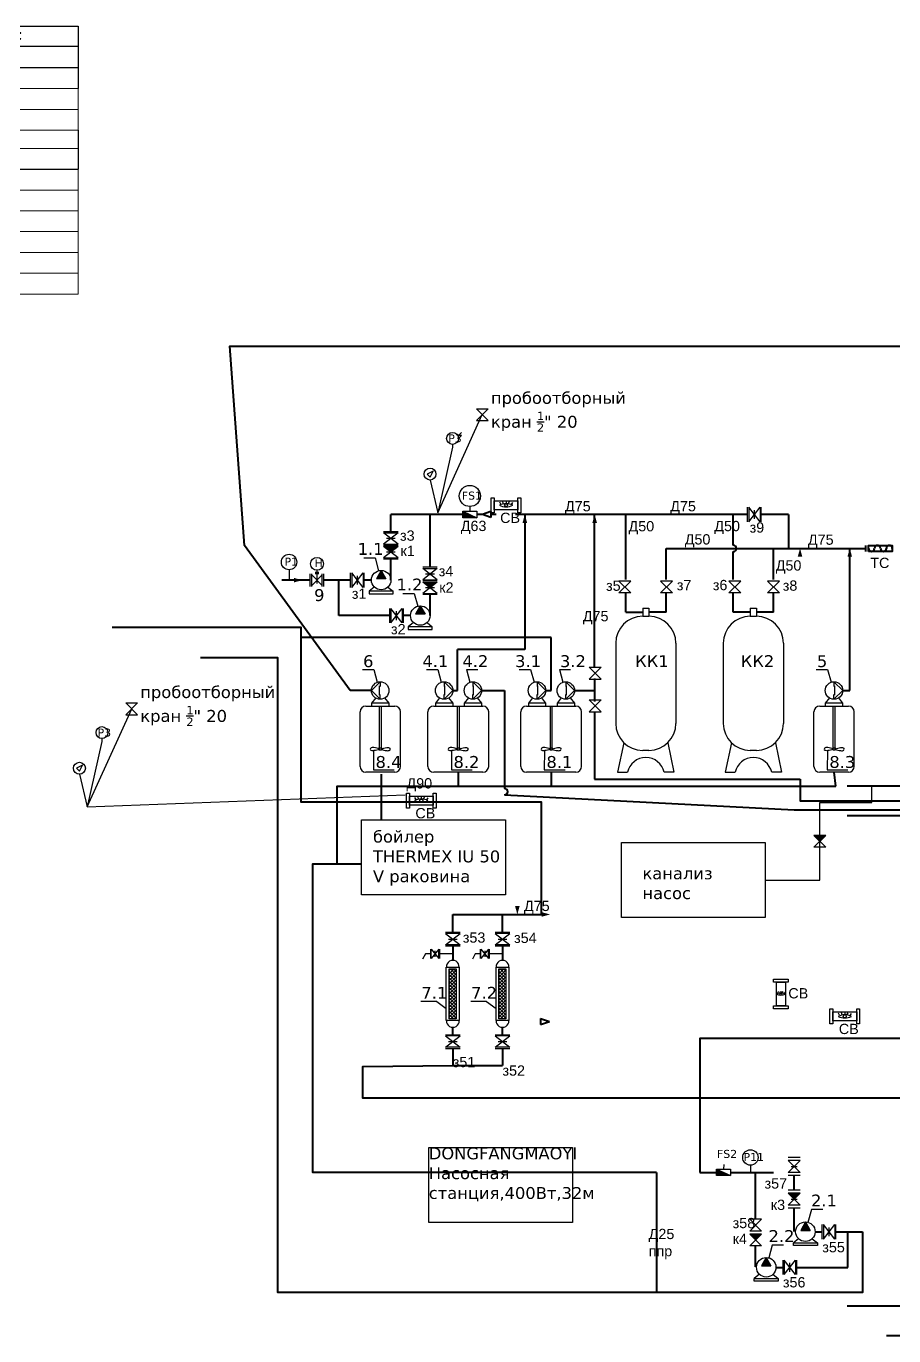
# Model space of a CAD drawing. Header units: millimetres. Extents: x 113402 to 208521, y -93000 to 13484.
# Drawn here: x 152675 to 167275, y -68750 to -46714 of the extents above; entities that cross this region are included whole.
import ezdxf

# ---------------------------------------------------------------- set-up
doc = ezdxf.new("R2010")
doc.units = ezdxf.units.MM
doc.layers.add('1', color=7, linetype='Continuous')
doc.layers.add('2', color=7, linetype='Continuous')
for name, color, linetype, lineweight, true_color in [('В1', 5, 'Continuous', 40, 0x0000ff), ('В20', 7, 'Continuous', 40, 0x0a7800), ('К10', 7, 'Continuous', 40, 0xffbe00), ('Р2', 7, 'Continuous', 40, 0x991b1e), ('Р3', 7, 'Continuous', 40, 0xd19cc7)]:
    doc.layers.add(name, color=color, linetype=linetype, lineweight=lineweight, true_color=true_color)
for name, color, linetype, lineweight in [('В10', 66, 'Continuous', 40), ('В40', 142, 'Continuous', 40), ('В50', 180, 'Continuous', 40), ('В60Н', 140, 'Continuous', 40), ('В90', 120, 'Continuous', 40), ('К20Н', 33, 'Continuous', 40), ('Р1', 202, 'Continuous', 40), ('Р4', 210, 'Continuous', 40)]:
    doc.layers.add(name, color=color, linetype=linetype, lineweight=lineweight)
doc.styles.add('GOST Common_2', font='GOST_Common.ttf', dxfattribs={"width": 0.9, "height": 250})
doc.styles.get("Standard").update_dxf_attribs({"font": 'arial.ttf'})

# ---------------------------------------------------------------- blocks, each defined once
blk = doc.blocks.new('*T57')
at = {"color": 0, "linetype": 'ByBlock', "lineweight": -2, "transparency": 16777216}
for p, q in [((0, 0), (8450, 0)), ((0, 0), (0, -336)), ((8450, 0), (8450, -1050)), ((1000, -336), (8450, -336)), ((1000, -693), (8450, -693)), ((0, -1050), (0, -4506)), ((0, -1400), (1000, -1400)), ((0, -1750), (1000, -1750)), ((1000, -1750), (1000, -2406)), ((8450, -1750), (8450, -2406)), ((0, -2056), (1000, -2056)), ((0, -2406), (8450, -2406)), ((0, -2756), (1000, -2756)), ((0, -3106), (1000, -3106)), ((0, -3456), (1000, -3456)), ((0, -3806), (1000, -3806)), ((0, -4156), (1000, -4156)), ((0, -4506), (1000, -4506))]:
    blk.add_line(p, q, dxfattribs=at)
at = {"color": 7, "linetype": 'ByBlock', "lineweight": 15, "transparency": 16777216}
for p, q in [((0, -336), (1000, -336)), ((0, -336), (0, -1050)), ((1000, -336), (1000, -1750)), ((0, -693), (1000, -693)), ((0, -1050), (8450, -1050)), ((8450, -1050), (8450, -1750)), ((1000, -1400), (8450, -1400)), ((1000, -1750), (8450, -1750)), ((1000, -2056), (8450, -2056)), ((1000, -2406), (1000, -4506)), ((8450, -2406), (8450, -4506)), ((1000, -2756), (8450, -2756)), ((1000, -3106), (8450, -3106)), ((1000, -3456), (8450, -3456)), ((1000, -3806), (8450, -3806)), ((1000, -4156), (8450, -4156)), ((1000, -4506), (8450, -4506))]:
    blk.add_line(p, q, dxfattribs=at)
at = {"color": 0, "transparency": 16777216, "style": 'GOST Common_2'}
for s, insert, char_height, width, attachment_point in [('{\\fGOST Common|b0|i0|c204|p34;Условные обозначения трубопроводов и потоков}:', (4225, -168), 250, 8447.8, 5), ('3.1', (500, -515), 200, 910, 5), ('{\\fGOST Common|b0|i0|c204|p34;tekna ap}g{\\fGOST Common|b0|i0|c204|p34; 603}', (1015, -515), 200, 7420, 4), ('{\\fGOST Common|b0|i0|c204|p34;3}.2', (500, -871), 200, 910, 5), ('{\\fGOST Common|b0|i0|c204|p34;tekna ap}g{\\fGOST Common|b0|i0|c204|p34; 803}', (1015, -871), 200, 7420, 4), ('4.1', (500, -1225), 200, 970, 5), ('4.2', (500, -1575), 200, 970, 5), ('5', (500, -1903), 200, 970, 5), ('6', (500, -2231), 200, 970, 5), ('{\\fGOST Common|b0|i0|c204|p34;tekna apg 80}0', (1015, -2231), 200, 7420, 4)]:
    blk.add_mtext(s, dxfattribs=dict(at, insert=insert, char_height=char_height, width=width, attachment_point=attachment_point))
at = {"color": 0, "transparency": 16777216, "char_height": 200, "attachment_point": 4}
for s, insert, width in [('{\\fGOST Common|b0|i0|c204|p34;\\W0.9;tekna apg 603}', (1045, -1225), 7360), ('{\\fGOST Common|b0|i0|c204|p34;\\W0.9;tekna apg 603}', (1045, -1575), 7360), ('{\\fGOST Common|b0|i0|c204|p34;\\W0.9;tekna apg 603}', (1015, -1903), 7420), ('{\\fArial|b0|i0|c204|p34;смесителоь вода вода см80-5Ф}', (1045, -2581), 7360)]:
    blk.add_mtext(s, dxfattribs=dict(at, insert=insert, width=width))

msp = doc.modelspace()

# ---------------------------------------------------------------- hatches: boundary and pattern name
h = msp.add_hatch(color=256)
h.dxf.hatch_style = 1
h.paths.add_polyline_path([(166130, -60329), (165930, -60329), (166030, -60429)])
h = msp.add_hatch(color=256)
h.dxf.hatch_style = 1
h.paths.add_polyline_path([(165700, -66350), (165500, -66350), (165600, -66450)])
h = msp.add_hatch(color=256)
h.dxf.hatch_style = 1
h.paths.add_polyline_path([(165050, -67038), (164850, -67038), (164950, -67138)])
at = {"layer": '1'}
h = msp.add_hatch(color=256, dxfattribs=at)
h.dxf.hatch_style = 1
h.paths.add_polyline_path([(158689, -55470), (158811, -55566), (158934, -55470)])
at = {"layer": '1', "ltscale": 0.3}
h = msp.add_hatch(color=256, dxfattribs=at)
h.dxf.hatch_style = 1
h.paths.add_polyline_path([(158647, -55870), (158727, -56011), (158568, -56011)])
at = {"layer": '1'}
h = msp.add_hatch(color=256, dxfattribs=at)
h.dxf.hatch_style = 1
h.paths.add_polyline_path([(159348, -56068), (159471, -56164), (159593, -56068)])
at = {"layer": '1', "ltscale": 0.3}
h = msp.add_hatch(color=256, dxfattribs=at)
h.dxf.hatch_style = 1
h.paths.add_polyline_path([(159306, -56467), (159387, -56609), (159227, -56609)])
at = {"layer": '1'}
h = msp.add_hatch(dxfattribs=at)
h.set_pattern_fill('ANSI37', color=256, scale=12.5, angle=-90, style=0)
h.set_pattern_definition([(315, (135401.7, -51578.73), (28.0633, 28.0633), []), (45, (135401.7, -51578.73), (-28.0633, 28.0633), [])])
h.paths.add_polyline_path([(159794, -63416), (159912, -63416), (159912, -62576), (159794, -62576)])
h = msp.add_hatch(dxfattribs=at)
h.set_pattern_fill('ANSI37', color=256, scale=12.5, angle=-90, style=0)
h.set_pattern_definition([(315, (136238.28, -51578.73), (28.0633, 28.0633), []), (45, (136238.28, -51578.73), (-28.0633, 28.0633), [])])
h.paths.add_polyline_path([(160631, -63416), (160749, -63416), (160749, -62576), (160631, -62576)])
at = {"layer": '1', "ltscale": 0.3}
h = msp.add_hatch(color=256, dxfattribs=at)
h.dxf.hatch_style = 1
h.paths.add_polyline_path([(165788, -66835), (165708, -66976), (165867, -66976)])
h = msp.add_hatch(color=256, dxfattribs=at)
h.dxf.hatch_style = 1
h.paths.add_polyline_path([(165129, -67433), (165048, -67574), (165208, -67574)])
at = {"layer": '2', "ltscale": 0.5}
for points in [[(160023, -54876), (160023, -54985), (160259, -54985)], [(164293, -65945), (164293, -66055), (164529, -66055)]]:
    msp.add_hatch(color=256, dxfattribs=at).paths.add_polyline_path(points)

# ---------------------------------------------------------------- linework, layer by layer
for p, q in [((160250, -53150), (160450, -53150)), ((160450, -53150), (160250, -53350)), ((160250, -53150), (160450, -53350)), ((160250, -53350), (160450, -53350)), ((159850, -53750), (159850, -53800)), ((159950, -53600), (160000, -53550)), ((159950, -53650), (160000, -53600)), ((160000, -53600), (159950, -53600)), ((159850, -53800), (159600, -54900)), ((159521, -54200), (159421, -54250)), ((159471, -54300), (159521, -54200)), ((159471, -54300), (159521, -54200)), ((159521, -54200), (159521, -54200)), ((159421, -54250), (159471, -54300)), ((159471, -54350), (159600, -54900)), ((162850, -56050), (162650, -56050)), ((162650, -56050), (162850, -56250)), ((162850, -56050), (162650, -56250)), ((163550, -56050), (163350, -56050)), ((163350, -56050), (163550, -56250)), ((163550, -56050), (163350, -56250)), ((164700, -56050), (164500, -56050)), ((164500, -56050), (164700, -56250)), ((164700, -56050), (164500, -56250)), ((165350, -56050), (165150, -56050)), ((165150, -56050), (165350, -56250)), ((165350, -56050), (165150, -56250)), ((162850, -56250), (162650, -56250)), ((163550, -56250), (163350, -56250)), ((164700, -56250), (164500, -56250)), ((165350, -56250), (165150, -56250)), ((162150, -57500), (162350, -57500)), ((162350, -57500), (162150, -57700)), ((162150, -57500), (162350, -57700)), ((162150, -57700), (162350, -57700)), ((154350, -58100), (154550, -58100)), ((154550, -58100), (154350, -58300)), ((154350, -58100), (154550, -58300)), ((162150, -58050), (162350, -58050)), ((162350, -58050), (162150, -58250)), ((162150, -58050), (162350, -58250)), ((154350, -58300), (154550, -58300)), ((162150, -58250), (162350, -58250)), ((153950, -58750), (153700, -59850)), ((153950, -58700), (153950, -58750)), ((153621, -59150), (153521, -59200)), ((153521, -59200), (153571, -59250)), ((153571, -59250), (153621, -59150)), ((153571, -59250), (153621, -59150)), ((153621, -59150), (153621, -59150)), ((153571, -59300), (153700, -59850)), ((153700, -59850), (159050, -59650)), ((166906, -59778), (166906, -59500)), ((166030, -61081), (166030, -59778)), ((166030, -59778), (166906, -59778)), ((166130, -60329), (165930, -60329)), ((165930, -60529), (166130, -60329)), ((166130, -60529), (165930, -60329)), ((166130, -60529), (165930, -60529)), ((165113, -61081), (166030, -61081)), ((165700, -65750), (165500, -65750)), ((165700, -65800), (165500, -65800)), ((165500, -65800), (165700, -66000)), ((165700, -65800), (165500, -66000)), ((165700, -66000), (165500, -66000)), ((165700, -66050), (165500, -66050)), ((165550, -65900), (165650, -65900)), ((165700, -66300), (165500, -66300)), ((165700, -66350), (165500, -66350)), ((165500, -66350), (165700, -66550)), ((165700, -66350), (165500, -66550)), ((165550, -66450), (165650, -66450)), ((165700, -66550), (165500, -66550)), ((165700, -66600), (165500, -66600)), ((165050, -66788), (164850, -66788)), ((164850, -66988), (165050, -66788)), ((165050, -66988), (164850, -66788)), ((165050, -66988), (164850, -66988)), ((165050, -67038), (164850, -67038)), ((164850, -67238), (165050, -67038)), ((165050, -67238), (164850, -67038)), ((165050, -67238), (164850, -67238))]:
    msp.add_line(p, q)
for points in [[(158320, -60068), (160739, -60068), (160739, -61332), (158320, -61332)], [(162693, -60449), (165113, -60449), (165113, -61712), (162693, -61712)], [(159450, -65580), (161869, -65580), (161869, -66843), (159450, -66843)]]:
    msp.add_lwpolyline(points, close=True)
for centre in [(159850, -53650), (159471, -54250), (153950, -58600), (153571, -59200)]:
    msp.add_circle(centre, 100)
at = {"layer": '1'}
for p, q in [((159600, -54900), (160350, -53250)), ((160660, -54757), (160643, -54721)), ((160704, -54747), (160694, -54708)), ((160750, -54700), (160750, -54750)), ((160787, -54748), (160806, -54713)), ((160840, -54762), (160865, -54729)), ((157099, -55861), (157099, -56035)), ((158647, -55870), (158568, -56011)), ((158647, -55870), (158727, -56011)), ((158533, -56151), (158445, -56223)), ((158762, -56151), (158850, -56223)), ((159306, -56467), (159227, -56609)), ((159306, -56467), (159387, -56609)), ((163050, -56504), (163154, -56504)), ((163050, -56504), (163050, -56643)), ((163154, -56504), (163154, -56643)), ((164860, -56504), (164964, -56504)), ((164860, -56504), (164860, -56643)), ((164964, -56504), (164964, -56643)), ((159193, -56749), (159105, -56821)), ((159421, -56749), (159509, -56821)), ((163050, -56643), (163154, -56643)), ((164860, -56643), (164964, -56643)), ((162597, -57096), (162597, -58446)), ((163608, -57096), (163608, -58446)), ((164406, -57096), (164406, -58446)), ((165418, -57096), (165418, -58446)), ((158392, -58153), (158876, -58153)), ((158556, -58017), (158486, -58105)), ((158782, -58105), (158711, -58016)), ((159532, -58153), (160360, -58153)), ((159632, -58017), (159562, -58105)), ((159859, -58105), (159787, -58016)), ((160116, -58017), (160046, -58105)), ((160343, -58105), (160271, -58016)), ((161095, -58153), (161923, -58153)), ((161195, -58017), (161125, -58105)), ((161422, -58105), (161350, -58016)), ((161679, -58017), (161609, -58105)), ((161906, -58105), (161834, -58016)), ((166029, -58153), (166512, -58153)), ((166192, -58017), (166122, -58105)), ((166419, -58105), (166348, -58016)), ((153700, -59850), (154450, -58200)), ((158294, -59168), (158294, -58251)), ((158974, -59168), (158974, -58251)), ((159434, -59168), (159434, -58251)), ((160997, -59168), (160997, -58251)), ((165931, -59168), (165931, -58251)), ((166610, -59168), (166610, -58251)), ((158522, -58904), (158520, -59227)), ((159834, -58904), (159831, -59227)), ((161397, -58904), (161394, -59227)), ((163154, -58900), (163050, -58900)), ((164964, -58900), (164860, -58900)), ((166158, -58904), (166156, -59227)), ((158876, -59266), (158392, -59266)), ((158520, -59227), (158868, -59227)), ((160360, -59266), (159532, -59266)), ((159831, -59227), (160180, -59227)), ((161923, -59266), (161095, -59266)), ((161394, -59227), (161743, -59227)), ((166512, -59266), (166029, -59266)), ((166156, -59227), (166504, -59227)), ((159235, -59727), (159217, -59691)), ((159278, -59717), (159268, -59678)), ((159324, -59670), (159324, -59720)), ((159361, -59718), (159380, -59683)), ((159415, -59732), (159439, -59699)), ((165316, -62988), (165304, -62964)), ((165344, -62981), (165338, -62956)), ((165375, -62950), (165375, -62983)), ((165399, -62982), (165412, -62959)), ((165435, -62992), (165451, -62969)), ((159585, -63123), (159318, -63123)), ((160422, -63123), (160155, -63123)), ((166360, -63357), (166343, -63321)), ((166404, -63347), (166394, -63308)), ((166450, -63300), (166450, -63350)), ((166487, -63348), (166506, -63313)), ((166540, -63362), (166565, -63329)), ((164862, -65879), (164862, -66007)), ((165788, -66835), (165708, -66976)), ((165788, -66835), (165867, -66976)), ((165673, -67116), (165585, -67188)), ((165901, -67116), (165989, -67188)), ((165129, -67433), (165048, -67574)), ((165129, -67433), (165208, -67574)), ((165014, -67714), (164926, -67786)), ((165242, -67714), (165330, -67786))]:
    msp.add_line(p, q, dxfattribs=at)
at = {"layer": '1', "ltscale": 0.166667}
for p, q in [((158355, -55660), (158545, -55660)), ((159015, -56257), (159205, -56257)), ((158334, -57538), (158524, -57538)), ((159410, -57538), (159600, -57538)), ((160084, -57538), (160274, -57538)), ((160973, -57538), (161163, -57538)), ((161647, -57538), (161837, -57538)), ((165970, -57538), (166160, -57538)), ((162732, -58770), (162628, -59268)), ((163472, -58770), (163576, -59268)), ((164542, -58770), (164438, -59268)), ((165282, -58770), (165386, -59268)), ((162628, -59268), (162793, -59268)), ((163576, -59268), (163411, -59268)), ((164438, -59268), (164603, -59268)), ((165386, -59268), (165221, -59268)), ((166079, -66625), (165890, -66625)), ((165420, -67223), (165230, -67223))]:
    msp.add_line(p, q, dxfattribs=at)
at = {"layer": '1', "ltscale": 0.4}
for p, q in [((158545, -55660), (158604, -55876)), ((159205, -56257), (159264, -56473)), ((158524, -57538), (158583, -57753)), ((159600, -57538), (159659, -57753)), ((160084, -57538), (160143, -57753)), ((161163, -57538), (161222, -57753)), ((161647, -57538), (161706, -57753)), ((166160, -57538), (166219, -57753)), ((159585, -63123), (159745, -63243)), ((160422, -63123), (160582, -63243)), ((165890, -66625), (165830, -66841)), ((165230, -67223), (165171, -67438))]:
    msp.add_line(p, q, dxfattribs=at)
at = {"layer": '1', "ltscale": 0.3}
for p, q in [((158727, -56011), (158568, -56011)), ((158445, -56267), (158850, -56267)), ((159387, -56609), (159227, -56609)), ((159105, -56865), (159509, -56865)), ((160458, -59168), (160458, -58251)), ((162021, -59168), (162021, -58251)), ((165708, -66976), (165867, -66976)), ((165989, -67232), (165585, -67232)), ((165048, -67574), (165208, -67574)), ((165330, -67830), (164926, -67830))]:
    msp.add_line(p, q, dxfattribs=at)
at = {"layer": '1', "ltscale": 10}
for p, q in [((158485, -57892), (158632, -57745)), ((158485, -57892), (158632, -58039)), ((158621, -57972), (158621, -57811)), ((158632, -57745), (158632, -57823)), ((159855, -57892), (159708, -57745)), ((159708, -57745), (159708, -57823)), ((159855, -57892), (159708, -58039)), ((159719, -57972), (159719, -57811)), ((160339, -57892), (160192, -57745)), ((160192, -57745), (160192, -57823)), ((160339, -57892), (160192, -58039)), ((160203, -57972), (160203, -57811)), ((161418, -57892), (161271, -57745)), ((161271, -57745), (161271, -57823)), ((161418, -57892), (161271, -58039)), ((161282, -57972), (161282, -57811)), ((161902, -57892), (161755, -57745)), ((161755, -57745), (161755, -57823)), ((161902, -57892), (161755, -58039)), ((161766, -57972), (161766, -57811)), ((166415, -57892), (166268, -57745)), ((166268, -57745), (166268, -57823)), ((166415, -57892), (166268, -58039)), ((166280, -57972), (166280, -57811)), ((158632, -58039), (158632, -57961)), ((159708, -58039), (159708, -57961)), ((160192, -58039), (160192, -57961)), ((161271, -58039), (161271, -57961)), ((161755, -58039), (161755, -57961)), ((166268, -58039), (166268, -57961))]:
    msp.add_line(p, q, dxfattribs=at)
at = {"layer": '1', "ltscale": 100}
for p, q in [((158486, -58153), (158782, -58153)), ((159562, -58153), (159859, -58153)), ((160046, -58153), (160343, -58153)), ((161125, -58153), (161422, -58153)), ((161609, -58153), (161906, -58153)), ((166122, -58153), (166419, -58153))]:
    msp.add_line(p, q, dxfattribs=at)
at = {"layer": '1', "color": 64, "ltscale": 0.4}
for p, q in [((159396, -62323), (159346, -62411)), ((159478, -62323), (159396, -62323)), ((159853, -62323), (159631, -62323)), ((160233, -62323), (160183, -62411)), ((160315, -62323), (160233, -62323)), ((160690, -62323), (160467, -62323))]:
    msp.add_line(p, q, dxfattribs=at)
at = {"layer": '1', "color": 64}
for p, q in [((159478, -62242), (159478, -62404)), ((159491, -62404), (159491, -62242)), ((159618, -62242), (159491, -62404)), ((159491, -62242), (159618, -62404)), ((159554, -62275), (159554, -62372)), ((159554, -62275), (159554, -62372)), ((159618, -62404), (159618, -62242)), ((159631, -62242), (159631, -62404)), ((160315, -62242), (160315, -62404)), ((160328, -62404), (160328, -62242)), ((160454, -62242), (160328, -62404)), ((160328, -62242), (160454, -62404)), ((160391, -62275), (160391, -62372)), ((160391, -62275), (160391, -62372)), ((160454, -62404), (160454, -62242)), ((160467, -62242), (160467, -62404))]:
    msp.add_line(p, q, dxfattribs=at)
at = {"layer": '1'}
for points in [[(160500, -54650), (160550, -54650), (160550, -54900), (160500, -54900)], [(160950, -54650), (161000, -54650), (161000, -54900), (160950, -54900)], [(160550, -54700), (160950, -54700), (160950, -54850), (160550, -54850)], [(159074, -59620), (159124, -59620), (159124, -59870), (159074, -59870)], [(159124, -59670), (159524, -59670), (159524, -59820), (159124, -59820)], [(159524, -59620), (159574, -59620), (159574, -59870), (159524, -59870)], [(159961, -62546), (159961, -63447), (159745, -63447), (159745, -62546)], [(159912, -62576), (159912, -63416), (159794, -63416), (159794, -62576)], [(160797, -62546), (160797, -63447), (160582, -63447), (160582, -62546)], [(160749, -62576), (160749, -63416), (160631, -63416), (160631, -62576)], [(165250, -62800), (165250, -62750), (165500, -62750), (165500, -62800)], [(165300, -63200), (165300, -62800), (165450, -62800), (165450, -63200)], [(165250, -63250), (165250, -63200), (165500, -63200), (165500, -63250)], [(166200, -63250), (166250, -63250), (166250, -63500), (166200, -63500)], [(166250, -63300), (166650, -63300), (166650, -63450), (166250, -63450)], [(166650, -63250), (166700, -63250), (166700, -63500), (166650, -63500)]]:
    msp.add_lwpolyline(points, close=True, dxfattribs=at)
for points in [[(158850, -56267), (158850, -56223), (158445, -56223), (158445, -56267)], [(159509, -56865), (159509, -56821), (159105, -56821), (159105, -56865)], [(158782, -58153), (158782, -58105), (158486, -58105), (158486, -58153)], [(159859, -58153), (159859, -58105), (159562, -58105), (159562, -58153)], [(160343, -58153), (160343, -58105), (160046, -58105), (160046, -58153)], [(161422, -58153), (161422, -58105), (161125, -58105), (161125, -58153)], [(161906, -58153), (161906, -58105), (161609, -58105), (161609, -58153)], [(166419, -58153), (166419, -58105), (166122, -58105), (166122, -58153)], [(165585, -67232), (165585, -67188), (165989, -67188), (165989, -67232)], [(164926, -67830), (164926, -67786), (165330, -67786), (165330, -67830)]]:
    msp.add_lwpolyline(points, dxfattribs=at)
at = {"layer": '1', "ltscale": 50}
for points in [[(158621, -58897), (158621, -58153), (158647, -58153), (158647, -58897)], [(159933, -58897), (159933, -58153), (159959, -58153), (159959, -58897)], [(161496, -58897), (161496, -58153), (161522, -58153), (161522, -58897)], [(166257, -58897), (166257, -58153), (166284, -58153), (166284, -58897)]]:
    msp.add_lwpolyline(points, dxfattribs=at)
for points in [[(158616, -58854), (158653, -58854), (158653, -58897), (158616, -58897)], [(159928, -58854), (159964, -58854), (159964, -58897), (159928, -58897)], [(161491, -58854), (161527, -58854), (161527, -58897), (161491, -58897)], [(166252, -58854), (166289, -58854), (166289, -58897), (166252, -58897)]]:
    msp.add_lwpolyline(points, close=True, dxfattribs=at)
at = {"layer": '1'}
for centre, radius in [((160750, -54775), 25), ((158648, -56034), 164), ((159307, -56631), 164), ((158632, -57892), 147), ((159708, -57892), 147), ((160192, -57892), 147), ((161271, -57892), 147), ((161755, -57892), 147), ((166268, -57892), 147), ((159324, -59745), 25), ((165375, -63000), 16.5), ((166450, -63375), 25), ((165787, -66999), 164), ((165128, -67597), 164)]:
    msp.add_circle(centre, radius, dxfattribs=at)
for centre, radius, start, end in [((160750, -55013), 263, 64.7203, 115.2797), ((160750, -54534), 266, 244.9424, 295.0576), ((163050, -57096), 454, 90, 180), ((163154, -57096), 454, 0, 90), ((164860, -57096), 454, 90, 180), ((164964, -57096), 454, 0, 90), ((158392, -58251), 98, 90, 180), ((158876, -58251), 98, 0, 90), ((159532, -58251), 98, 90, 180), ((160360, -58251), 98, 0, 90), ((161095, -58251), 98, 90, 180), ((161923, -58251), 98, 0, 90), ((166029, -58251), 98, 90, 180), ((166512, -58251), 98, 0, 90), ((163050, -58446), 454, 180, 270), ((163154, -58446), 454, 270, 0), ((164860, -58446), 454, 180, 270), ((164964, -58446), 454, 270, 0), ((158392, -59168), 98, 180, 270), ((158876, -59168), 98, 270, 0), ((159532, -59168), 98, 180, 270), ((160360, -59168), 98, 270, 0), ((161095, -59168), 98, 180, 270), ((161923, -59168), 98, 270, 0), ((166029, -59168), 98, 180, 270), ((166512, -59168), 98, 270, 0), ((159324, -59983), 263, 64.7203, 115.2797), ((159324, -59504), 266, 244.9424, 295.0576), ((159853, -62541), 108, 357.6713, 182.3287), ((160690, -62541), 108, 357.6713, 182.3287), ((165375, -63157), 174, 64.7203, 115.2797), ((165375, -62841), 175, 244.9424, 295.0576), ((159853, -63451), 108, 177.5077, 2.4923), ((160690, -63451), 108, 177.5077, 2.4923), ((166450, -63613), 263, 64.7203, 115.2797), ((166450, -63134), 266, 244.9424, 295.0576)]:
    msp.add_arc(centre, radius, start, end, dxfattribs=at)
at = {"layer": '1', "ltscale": 50}
for centre, start, end in [((158485, -58879), 144.6538, 215.3462), ((158783, -58879), 324.6538, 35.3462), ((159797, -58879), 144.6538, 215.3462), ((160095, -58879), 324.6538, 35.3462), ((161360, -58879), 144.6538, 215.3462), ((161658, -58879), 324.6538, 35.3462), ((166122, -58879), 144.6538, 215.3462), ((166420, -58879), 324.6538, 35.3462)]:
    msp.add_arc(centre, 19, start, end, dxfattribs=at)
at = {"layer": '1', "ltscale": 0.166667}
for centre in [(163102, -59336), (164912, -59336)]:
    msp.add_arc(centre, 316, 12.3418, 167.6582, dxfattribs=at)
at = {"layer": '1', "ltscale": 50}
for points in [[(158616, -58873), (158527, -58853), (158472, -58864), (158470, -58868)], [(158616, -58884), (158527, -58904), (158472, -58893), (158470, -58890)], [(158653, -58873), (158742, -58853), (158796, -58864), (158799, -58868)], [(158653, -58884), (158742, -58904), (158796, -58893), (158799, -58890)], [(159928, -58873), (159839, -58853), (159784, -58864), (159782, -58868)], [(159928, -58884), (159839, -58904), (159784, -58893), (159782, -58890)], [(159964, -58873), (160054, -58853), (160108, -58864), (160111, -58868)], [(159964, -58884), (160054, -58904), (160108, -58893), (160111, -58890)], [(161491, -58873), (161402, -58853), (161347, -58864), (161345, -58868)], [(161491, -58884), (161402, -58904), (161347, -58893), (161345, -58890)], [(161527, -58873), (161617, -58853), (161671, -58864), (161674, -58868)], [(161527, -58884), (161617, -58904), (161671, -58893), (161674, -58890)], [(166252, -58873), (166163, -58853), (166109, -58864), (166106, -58868)], [(166252, -58884), (166163, -58904), (166109, -58893), (166106, -58890)], [(166289, -58873), (166378, -58853), (166433, -58864), (166435, -58868)], [(166289, -58884), (166378, -58904), (166433, -58893), (166435, -58890)]]:
    msp.add_spline(points, degree=3, dxfattribs=at)
at = {"layer": '2', "ltscale": 0.5}
for p, q in [((160141, -54796), (160141, -54876)), ((160023, -54876), (160259, -54985)), ((157601, -55904), (157538, -55904)), ((157601, -55931), (157538, -55931)), ((164412, -65866), (164411, -65945)), ((164293, -65945), (164529, -66055))]:
    msp.add_line(p, q, dxfattribs=at)
at = {"layer": '2'}
for p, q in [((164814, -55053), (164814, -54808)), ((164834, -54808), (164834, -55053)), ((165026, -55053), (164834, -54808)), ((164834, -55053), (165026, -54808)), ((164930, -55004), (164930, -54856)), ((164930, -55004), (164930, -54857)), ((165026, -54808), (165026, -55053)), ((165045, -55053), (165045, -54808)), ((158934, -55221), (158689, -55221)), ((158689, -55240), (158934, -55240)), ((158934, -55432), (158689, -55240)), ((158934, -55240), (158689, -55432)), ((158689, -55432), (158934, -55432)), ((158934, -55451), (158689, -55451)), ((158689, -55470), (158934, -55470)), ((158934, -55662), (158689, -55470)), ((158934, -55470), (158689, -55662)), ((158885, -55336), (158737, -55336)), ((158885, -55336), (158738, -55336)), ((158689, -55662), (158934, -55662)), ((158934, -55682), (158689, -55682)), ((158885, -55566), (158737, -55566)), ((158885, -55566), (158738, -55566)), ((157456, -56142), (157456, -55927)), ((157482, -56142), (157482, -55927)), ((157658, -56126), (157482, -55944)), ((157482, -56126), (157658, -55944)), ((157658, -56142), (157658, -55927)), ((157685, -56142), (157685, -55927)), ((158134, -56157), (158134, -55912)), ((158153, -55912), (158153, -56157)), ((158345, -56157), (158153, -55912)), ((158153, -56157), (158345, -55912)), ((158249, -56108), (158249, -55961)), ((158249, -56108), (158249, -55961)), ((158345, -55912), (158345, -56157)), ((158364, -56157), (158364, -55912)), ((159593, -55818), (159348, -55818)), ((159348, -55838), (159593, -55838)), ((159593, -56030), (159348, -55838)), ((159593, -55838), (159348, -56030)), ((159544, -55934), (159396, -55934)), ((159544, -55934), (159397, -55934)), ((159348, -56030), (159593, -56030)), ((159593, -56049), (159348, -56049)), ((159348, -56068), (159593, -56068)), ((159593, -56260), (159348, -56068)), ((159593, -56068), (159348, -56260)), ((159544, -56164), (159396, -56164)), ((159544, -56164), (159397, -56164)), ((159348, -56260), (159593, -56260)), ((159593, -56279), (159348, -56279)), ((158793, -56755), (158793, -56510)), ((158812, -56510), (158812, -56755)), ((159004, -56755), (158812, -56510)), ((158812, -56755), (159004, -56510)), ((158908, -56706), (158908, -56558)), ((158908, -56706), (158908, -56559)), ((159004, -56510), (159004, -56755)), ((159023, -56755), (159023, -56510)), ((159730, -61958), (159976, -61958)), ((159976, -61978), (159730, -61978)), ((159730, -62170), (159976, -61978)), ((159730, -61978), (159976, -62170)), ((159780, -62074), (159927, -62074)), ((159780, -62074), (159927, -62074)), ((160567, -61958), (160812, -61958)), ((160812, -61978), (160567, -61978)), ((160567, -62170), (160812, -61978)), ((160567, -61978), (160812, -62170)), ((160616, -62074), (160763, -62074)), ((160616, -62074), (160764, -62074)), ((159976, -62170), (159730, -62170)), ((159730, -62189), (159976, -62189)), ((160812, -62170), (160567, -62170)), ((160567, -62189), (160812, -62189)), ((159730, -63684), (159976, -63684)), ((160567, -63684), (160812, -63684)), ((159976, -63703), (159730, -63703)), ((159730, -63703), (159976, -63895)), ((159730, -63895), (159976, -63703)), ((159976, -63895), (159730, -63895)), ((159780, -63799), (159927, -63799)), ((159780, -63799), (159927, -63799)), ((160812, -63703), (160567, -63703)), ((160567, -63703), (160812, -63895)), ((160567, -63895), (160812, -63703)), ((160812, -63895), (160567, -63895)), ((160616, -63799), (160763, -63799)), ((160616, -63799), (160764, -63799)), ((159730, -63914), (159976, -63914)), ((160567, -63914), (160812, -63914)), ((166071, -67123), (166071, -66877)), ((166090, -66877), (166090, -67123)), ((166090, -67123), (166282, -66877)), ((166282, -67123), (166090, -66877)), ((166186, -67074), (166186, -66926)), ((166186, -67074), (166186, -66926)), ((166282, -66877), (166282, -67123)), ((166301, -67123), (166301, -66877)), ((165411, -67720), (165411, -67475)), ((165431, -67475), (165431, -67720)), ((165431, -67720), (165623, -67475)), ((165623, -67720), (165431, -67475)), ((165527, -67671), (165527, -67523)), ((165527, -67671), (165527, -67524)), ((165623, -67475), (165623, -67720)), ((165642, -67720), (165642, -67475))]:
    msp.add_line(p, q, dxfattribs=at)
at = {"layer": '2', "ltscale": 30}
msp.add_line((157569, -56092), (157569, -55869), dxfattribs=at)
at = {"layer": '2', "ltscale": 0.5}
for points in [[(160023, -54876), (160259, -54876), (160259, -54985), (160023, -54985)], [(164293, -65945), (164529, -65945), (164529, -66055), (164293, -66055)]]:
    msp.add_lwpolyline(points, close=True, dxfattribs=at)
for centre, radius in [((160141, -54618), 178), ((157099, -55730), 130), ((157569, -55760), 109), ((164862, -65749), 130)]:
    msp.add_circle(centre, radius, dxfattribs=at)
at = {"layer": 'В1'}
msp.add_lwpolyline([(161349, -61660, 77, 0, 0), (161490, -61660, 0, 0, 0)], format="xyseb", dxfattribs=at)
at = {"layer": 'В10'}
for p, q in [((160023, -54930), (158811, -54930)), ((158811, -55221), (158811, -54930)), ((159471, -55818), (159471, -54930)), ((160353, -54930), (160259, -54930)), ((160493, -54882), (160353, -54930)), ((160493, -54979), (160353, -54930)), ((160493, -54882), (160493, -54979)), ((160584, -54930), (160493, -54930)), ((164814, -54930), (160907, -54930)), ((162763, -56022), (162763, -54930)), ((164573, -55445), (164573, -54930)), ((165504, -54930), (165045, -54930)), ((165068, -54930), (165045, -54930)), ((165504, -54930), (165504, -55500)), ((158811, -56034), (158811, -55682)), ((164573, -56022), (164573, -55555)), ((157456, -56035), (156975, -56035)), ((158134, -56035), (157685, -56035)), ((157935, -56632), (157935, -56035)), ((158484, -56035), (158364, -56035)), ((159471, -56632), (159471, -56279)), ((162763, -56573), (162763, -56252)), ((164573, -56573), (164573, -56252)), ((158793, -56632), (157935, -56632)), ((159143, -56632), (159023, -56632)), ((162763, -56573), (163050, -56573)), ((164860, -56573), (164573, -56573))]:
    msp.add_line(p, q, dxfattribs=at)
msp.add_lwpolyline([(157179, -56035, 77, 0, 0), (157320, -56035, 0, 0, 0)], format="xyseb", dxfattribs=at)
at = {"layer": 'В10', "ltscale": 0.3}
msp.add_arc((164573, -55500), 54.7, 270, 90, dxfattribs=at)
at = {"layer": 'В20'}
for p, q in [((163442, -56022), (163442, -55500)), ((163442, -55500), (166800, -55500)), ((165251, -56022), (165251, -55500)), ((166800, -55450), (166800, -55550)), ((163442, -56573), (163442, -56252)), ((165251, -56573), (165251, -56252)), ((163442, -56573), (163154, -56573)), ((165251, -56573), (164964, -56573))]:
    msp.add_line(p, q, dxfattribs=at)
msp.add_lwpolyline([(166850, -55550), (166850, -55450), (167250, -55450), (167250, -55550)], close=True, dxfattribs=at)
for centre, start, end in [((166900, -55500), 180, 0), ((167000, -55500), 0, 180), ((167100, -55500), 180, 0), ((167200, -55500), 0, 180)]:
    msp.add_arc(centre, 50, start, end, dxfattribs=at)
at = {"layer": 'В40'}
msp.add_line((165600, -66300), (165600, -66050), dxfattribs=at)
at = {"layer": 'В50'}
for p, q in [((159853, -61958), (159853, -61660)), ((159853, -61660), (161349, -61660)), ((159853, -62189), (159853, -62433)), ((160690, -62189), (160690, -62433)), ((159853, -63684), (159853, -63559)), ((160690, -63684), (160690, -63559)), ((159853, -63914), (159853, -64200)), ((160690, -63914), (160690, -64200)), ((159853, -64200), (160690, -64200))]:
    msp.add_line(p, q, dxfattribs=at)
for points in [[(161349, -61660), (161349, -59770), (157300, -59770), (157300, -56830), (154120, -56830)], [(168000, -64750), (158340, -64750), (158340, -64220), (159853, -64200)]]:
    msp.add_lwpolyline(points, dxfattribs=at)
at = {"layer": 'В60Н'}
for p, q in [((159946, -59266), (159946, -59500)), ((161509, -59266), (161509, -59500)), ((166300, -59500), (166271, -59266)), ((160690, -61958), (160690, -61660)), ((164010, -66000), (164293, -66000)), ((164529, -66000), (165250, -66000)), ((164950, -66788), (164950, -66000)), ((165600, -66993), (165600, -66600)), ((165951, -67000), (166071, -67000)), ((166301, -67000), (166750, -67000)), ((166499, -67598), (166499, -67000)), ((164950, -67591), (164950, -67238)), ((165292, -67598), (165411, -67598)), ((165642, -67598), (166499, -67598))]:
    msp.add_line(p, q, dxfattribs=at)
for points in [[(166750, -67000), (166750, -68020), (156910, -68020), (156910, -57340), (155610, -57340)], [(167500, -63750), (164010, -63750), (164010, -66000)]]:
    msp.add_lwpolyline(points, dxfattribs=at)
at = {"layer": 'В90'}
for p, q in [((158650, -59300), (158650, -60068)), ((161330, -63410), (161480, -63460)), ((161330, -63410), (161330, -63510)), ((161330, -63510), (161480, -63460))]:
    msp.add_line(p, q, dxfattribs=at)
for points in [[(157910, -60810), (157910, -59500), (166300, -59500)], [(163280, -66000), (157500, -66000), (157500, -60810), (158320, -60810)], [(163280, -66000), (163280, -68020)]]:
    msp.add_lwpolyline(points, dxfattribs=at)
at = {"layer": 'К10'}
for p, q in [((184750, -60000), (166488, -60000)), ((183750, -68750), (167150, -68750))]:
    msp.add_line(p, q, dxfattribs=at)
at = {"layer": 'К20Н'}
for p, q in [((183000, -59500), (166488, -59500)), ((185500, -68250), (166488, -68250))]:
    msp.add_line(p, q, dxfattribs=at)
at = {"layer": 'Р1'}
for p, q in [((162241, -57509), (162241, -54930)), ((161511, -57000), (157300, -57000)), ((161511, -57892), (161511, -57000)), ((162241, -57692), (162241, -58079)), ((161418, -57892), (161511, -57892)), ((161902, -57892), (162241, -57892)), ((162241, -58262), (162241, -59383)), ((162241, -59383), (165697, -59383))]:
    msp.add_line(p, q, dxfattribs=at)
for points in [[(162241, -55071, 77, 0, 0), (162241, -54930, 0, 0, 0)], [(165697, -55641, 77, 0, 0), (165697, -55500, 0, 0, 0)], [(160940, -61519, 77, 0, 0), (160940, -61660, 0, 0, 0)]]:
    msp.add_lwpolyline(points, format="xyseb", dxfattribs=at)
msp.add_lwpolyline([(165697, -59383), (165697, -59750), (181050, -59750), (181050, -56000)], dxfattribs=at)
at = {"layer": 'Р2'}
for p, q in [((166534, -57892), (166534, -55500)), ((166415, -57892), (166534, -57892))]:
    msp.add_line(p, q, dxfattribs=at)
msp.add_lwpolyline([(166534, -55641, 77, 0, 0), (166534, -55500, 0, 0, 0)], format="xyseb", dxfattribs=at)
at = {"layer": 'Р3'}
for p, q in [((161066, -54930), (161066, -57203)), ((161066, -57203), (159932, -57203)), ((159932, -57892), (159932, -57203)), ((159855, -57892), (159932, -57892)), ((160339, -57892), (160726, -57892)), ((160726, -57892), (160726, -59540))]:
    msp.add_line(p, q, dxfattribs=at)
msp.add_lwpolyline([(161066, -55071, 77, 0, 0), (161066, -54930, 0, 0, 0)], format="xyseb", dxfattribs=at)
msp.add_lwpolyline([(160726, -59649), (165600, -59900), (181400, -59900), (181400, -56000)], dxfattribs=at)
at = {"layer": 'Р3', "ltscale": 0.3}
msp.add_arc((160726, -59594), 54.7, 270, 90, dxfattribs=at)
at = {"layer": 'Р4'}
msp.add_line((158485, -57892), (158126, -57892), dxfattribs=at)
msp.add_lwpolyline([(158126, -57892), (156350, -55450), (156100, -52100), (181300, -52100), (181300, -56000)], dxfattribs=at)

# ---------------------------------------------------------------- block references
msp.add_blockref('*T57', (145100, -46714))

# ---------------------------------------------------------------- texts
at = {"layer": '1', "ltscale": 15, "char_height": 200, "attachment_point": 1}
for s, insert, width in [('\\A1;{\\fVerdana|b0|i0|c204|p34;пробоотборный кран \\H0.7x;\\S1/2;\\H1.42857x;" 20}', (160495, -52868), 1728.75), ('{\\fVerdana|b0|i0|c204|p34;1.1}', (158253, -55409), 285.44), ('{\\fVerdana|b0|i0|c204|p34;9}', (157520, -56186), 285.44), ('{\\fVerdana|b0|i0|c204|p34;1.2}', (158907, -56009), 285.44), ('{\\fVerdana|b0|i0|c204|p34;6}', (158344, -57298), 285.44), ('{\\fVerdana|b0|i0|c204|p34;4.1}', (159342, -57298), 285.44), ('{\\fVerdana|b0|i0|c204|p34;4.2}', (160015, -57298), 285.44), ('{\\fVerdana|b0|i0|c204|p34;3.1}', (160902, -57298), 285.44), ('{\\fVerdana|b0|i0|c204|p34;3.2}', (161657, -57298), 285.44), ('{\\fVerdana|b0|i0|c204|p34;КК1}', (162922, -57298), 285.44), ('{\\fVerdana|b0|i0|c204|p34;КК2}', (164699, -57298), 285.44), ('{\\fVerdana|b0|i0|c204|p34;5}', (165981, -57298), 285.44), ('\\A1;{\\fVerdana|b0|i0|c204|p34;пробоотборный кран \\H0.7x;\\S1/2;\\H1.42857x;" 20}', (154595, -57818), 1728.75), ('{\\fVerdana|b0|i0|c204|p34;8.4}', (158554, -58994), 285.44), ('{\\fVerdana|b0|i0|c204|p34;8.2}', (159866, -58994), 285.44), ('{\\fVerdana|b0|i0|c204|p34;8.1}', (161429, -58994), 285.44), ('{\\fVerdana|b0|i0|c204|p34;8.3}', (166190, -58994), 285.44), ('{\\fVerdana|b0|i0|c204|p34;бойлер\\fVerdana|b0|i0|c0|p34;\\PTHERMEX IU 50 V\\fVerdana|b0|i0|c204|p34; раковина}', (158510, -60250), 2330.68), ('{\\fVerdana|b0|i0|c204|p34;канализ насос}', (163045, -60868), 1696.27), ('{\\fVerdana|b0|i0|c204|p34;7.1}', (159325, -62879), 285.44), ('{\\fVerdana|b0|i0|c204|p34;7.2}', (160162, -62879), 285.44), ('{\\fVerdana|b0|i0|c204|p34;DONGFANGMAOYI Насосная станция,400Вт,32м}', (159450, -65580), 285.44), ('{\\fVerdana|b0|i0|c204|p34;2.1}', (165882, -66374), 285.44), ('{\\fVerdana|b0|i0|c204|p34;2.2}', (165167, -66972), 285.44)]:
    msp.add_mtext(s, dxfattribs=dict(at, insert=insert, width=width))
at = {"layer": '1', "char_height": 172.8, "attachment_point": 1}
for s, width, heights, insert in [('Д75', 11.42, [0], (161742, -54704)), ('Д75', 11.42, [0], (163513, -54704)), ('Д63', 11.42, [0], (159988, -55036)), ('СВ', 11.42, [0], (160650, -54900)), ('Д50', 11.42, [0], (162811, -55041)), ('Д50', 11.42, [0], (164254, -55038)), ('з9', 11.42, [0], (164849, -55062)), ('з3', 172.8, [0], (158966, -55199)), ('Д50', 11.42, [0], (163757, -55262)), ('Д75', 11.42, [0], (165830, -55267)), ('к1', 11.42, [0], (158974, -55455)), ('Д50', 11.42, [0], (165288, -55701)), ('ТС', 11.42, [0], (166879, -55658)), ('з4', 11.42, [0], (159617, -55796)), ('з1', 11.42, [0], (158155, -56176)), ('к2', 11.42, [0], (159626, -56072)), ('з5', 11.42, [0], (162433, -56042)), ('з7', 11.42, [0], (163624, -56032)), ('з6', 11.42, [0], (164230, -56031)), ('з8', 11.42, [0], (165407, -56040)), ('Д75', 11.42, [0], (162042, -56554)), ('з2', 11.42, [0], (158814, -56773)), ('Д90', 11.42, [0], (159074, -59367)), ('СВ', 11.42, [0], (159224, -59870)), ('Д75', 11.42, [0], (161052, -61430)), ('з53', 11.42, [0], (160023, -61962)), ('з54', 11.42, [0], (160885, -61967)), ('СВ', 11.42, [0], (165500, -62900)), ('СВ', 11.42, [0], (166350, -63500)), ('з51', 11.42, [0], (159853, -64057)), ('з52', 11.42, [0], (160690, -64200)), ('з57', 11.42, [0], (165100, -66100)), ('к3', 11.42, [0], (165206, -66460)), ('з58', 172.8, [0], (164563, -66766)), ('{\\fArial|b0|i0|c204|p34;Д}25 {\\fArial|b0|i0|c204|p34;ппр}', 11.42, [0], (163150, -66950)), ('к4', 11.42, [173], (164563, -67032)), ('з55', 172.8, [0], (166072, -67172)), ('з56', 11.42, [0], (165409, -67763))]:
    msp.add_mtext_dynamic_manual_height_columns(s, width=width, gutter_width=11.2, heights=heights, dxfattribs=dict(at, insert=insert))
at = {"layer": '2', "ltscale": 15, "char_height": 134.4, "width": 274.02, "attachment_point": 1}
for s, insert in [('{\\fVerdana|b0|i0|c204|p34;Р3}', (159776, -53582)), ('{\\fVerdana|b0|i0|c204|p34;FS1}', (160005, -54545)), ('{\\fVerdana|b0|i0|c204|p34;Р1}', (157021, -55656)), ('{\\fVerdana|b0|i0|c204|p34;Н}', (157526, -55682)), ('{\\fVerdana|b0|i0|c204|p34;Р3}', (153876, -58532)), ('{\\fVerdana|b0|i0|c204|p34;FS\\fVerdana|b0|i0|c0|p34;2}', (164299, -65622)), ('{\\fVerdana|b0|i0|c204|p34;Р11}', (164745, -65674))]:
    msp.add_mtext(s, dxfattribs=dict(at, insert=insert))

doc.saveas('drawing.dxf')
